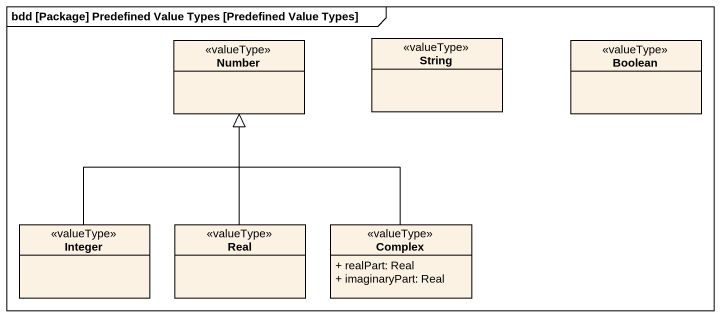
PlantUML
@startuml
mainframe bdd [Package] Predefined Value Types [Predefined Value Types]
hide circle
hide empty members
skinparam classAttributeIconSize 0
class Number <<valueType>>
class String <<valueType>>
class Boolean <<valueType>>
class Integer <<valueType>>
class Real <<valueType>>
class Complex <<valueType>> {
  + realPart: Real
  + imaginaryPart: Real
}
Integer -up-|> Number
Real -up-|> Number
Complex -up-|> Number
@enduml
